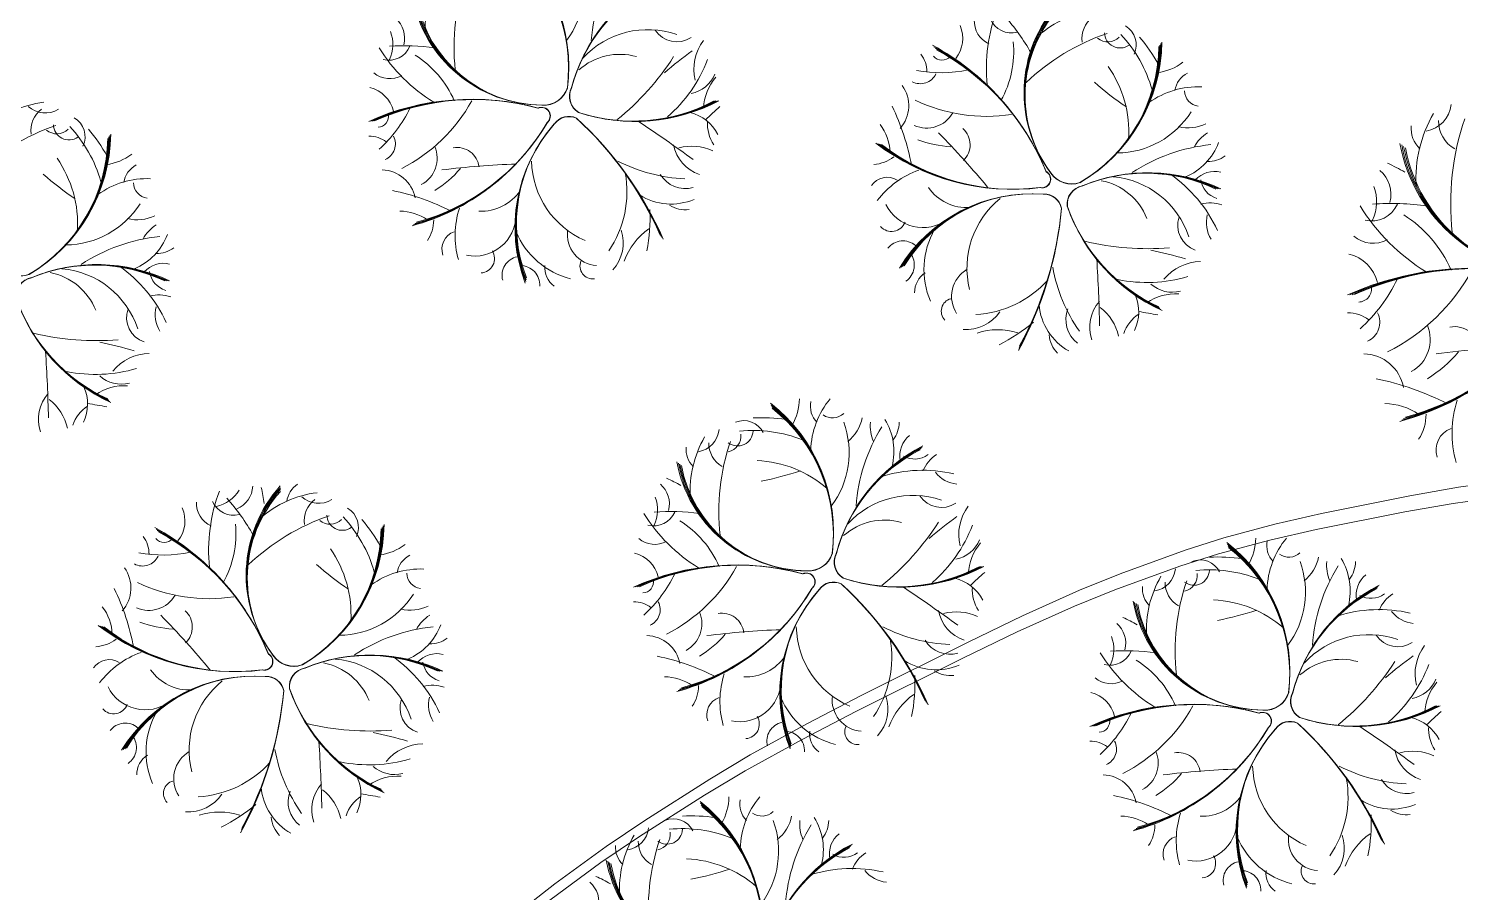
# Model space of a CAD drawing. Header units: metres. Extents: x -1097 to 1588, y -673 to 884.
# Drawn here: x 920.77 to 962.7, y 536.85 to 562.15 of the extents above; entities that cross this region are included whole.
import ezdxf

# ---------------------------------------------------------------- set-up
doc = ezdxf.new("R2010")
doc.units = ezdxf.units.M
for name, color, linetype, lineweight, plot in [('TERRENO', 188, 'Continuous', 0, False), ('VEGETACION', 85, 'Continuous', 0, False), ('VISTA LEJOS', 7, 'Continuous', 0, False)]:
    doc.layers.add(name, color=color, linetype=linetype, lineweight=lineweight, plot=plot)

msp = doc.modelspace()

# ---------------------------------------------------------------- linework, layer by layer
at = {"layer": 'TERRENO'}
msp.add_lwpolyline([(936.031, 536.627), (937.528, 537.721), (938.661, 538.489), (940.562, 539.699), (941.752, 540.409), (943.423, 541.331), (945.016, 542.156), (948.127, 543.712), (949.721, 544.48), (951.391, 545.228), (952.581, 545.708), (954.482, 546.4), (955.615, 546.764), (957.113, 547.168), (958.476, 547.475), (961.068, 547.993), (962.489, 548.243), (964.159, 548.473)], dxfattribs=at)
at = {"layer": 'VEGETACION'}
for centre, radius, start, end in [((931.743, 561.013), 4.844, -7.0126, 51.7609), ((931.79, 561.002), 4.795, -7.0126, 51.7609), ((931.836, 560.99), 4.747, -7.0126, 51.7609), ((931.883, 560.978), 4.698, -7.0126, 51.7609), ((934.454, 563.36), 2.589, -37.04, 20.2784), ((942.401, 561.416), 5.171, 148.3668, 175.7309), ((935.561, 562.236), 3.177, 149.9473, -176.8254), ((939.72, 561.629), 6.494, 161.4244, -173.9045), ((941.382, 559.154), 4.88, 117.2325, 165.0827), ((941.432, 559.147), 4.93, 117.2325, 165.0827), ((941.483, 559.14), 4.98, 117.2325, 165.0827), ((935.838, 563.813), 3.908, -169.3991, -90.6111), ((941.331, 559.161), 4.83, 117.2325, 165.0827), ((935.844, 563.773), 3.869, -169.3991, -90.6111), ((935.85, 563.733), 3.83, -169.3991, -90.6111), ((935.855, 563.693), 3.791, -169.3991, -90.6111), ((953.798, 560.982), 4.982, 159.4624, -174.3459), ((953.825, 560.272), 3.908, 138.0903, -143.1217), ((953.797, 560.243), 3.869, 138.0903, -143.1217), ((953.768, 560.214), 3.83, 138.0903, -143.1217), ((953.74, 560.185), 3.791, 138.0903, -143.1217), ((952.404, 559.532), 3.177, 97.4368, 130.6641), ((931.011, 561.866), 0.769, -14.6065, 49.1598), ((947.174, 561.856), 0.949, -38.3468, 23.6656), ((949.186, 562.368), 0.727, 177.1906, -114.2964), ((949.556, 562.703), 0.683, -155.9806, -76.4016), ((944.828, 558.459), 6.075, 29.3564, 41.9022), ((952.39, 561.857), 0.776, 126.3603, -172.138), ((930.4, 561.685), 1.034, -25.4563, 21.2377), ((938.9, 559.54), 2.577, 70.8016, 137.4059), ((939.749, 562.523), 0.762, -146.5166, -56.5593), ((954.454, 555.862), 6.494, 108.9139, 133.5849), ((952.374, 562.223), 0.464, -130.3704, -44.6187), ((952.731, 562.032), 0.453, -179.3481, -54.733), ((949.889, 559.286), 3.928, 15.8118, 43.1653), ((952.564, 561.673), 0.64, -25.5215, 59.8431), ((949.143, 558.406), 5.429, 29.8289, 40.0362), ((935.258, 564.224), 4.982, -148.0271, -121.8354), ((931.312, 561.906), 0.683, -103.4701, -23.891), ((931.801, 555.572), 6.075, 81.8669, 94.4128), ((938.082, 559.585), 1.809, 74.3184, 131.5501), ((947.19, 551.858), 11.909, 125.9438, 130.9474), ((941.651, 560.962), 1.399, 143.1596, -166.5877), ((946.249, 560.887), 0.824, -0.2587, 38.0688), ((943.764, 555.195), 7.338, 22.2167, 61.7302), ((943.836, 555.217), 7.265, 22.2167, 61.7302), ((943.908, 555.239), 7.191, 22.2167, 61.7302), ((943.981, 555.261), 7.118, 22.2167, 61.7302), ((946.656, 561.482), 2.961, -29.1759, 5.4014), ((949.168, 561.684), 4.698, -59.5232, -0.7497), ((949.149, 561.729), 4.747, -59.5232, -0.7497), ((949.13, 561.773), 4.795, -59.5232, -0.7497), ((949.111, 561.817), 4.844, -59.5232, -0.7497), ((930.514, 558.861), 2.961, 23.3346, 57.9119), ((933.063, 565.561), 7.836, -50.9616, -32.7007), ((936.701, 562.754), 4.231, -49.014, -20.954), ((947.515, 561.545), 0.323, -139.9899, -40.7645), ((949.604, 559.113), 3.382, -3.3286, 34.776), ((953.634, 562.39), 1.544, -82.8214, -52.6474), ((931.351, 561.408), 0.727, -130.2988, -61.7859), ((939.998, 561.171), 0.937, -79.471, -22.6738), ((942.045, 559.738), 1.516, 139.4516, 176.9574), ((946.882, 561.037), 0.504, -118.22, -25.3705), ((947.485, 564.79), 3.935, -100.4204, -78.3241), ((958.167, 567.602), 9.361, -131.3917, -124.1338), ((955.021, 560.23), 0.693, 117.1673, 171.2007), ((930.534, 559.5), 0.949, 14.1637, 76.1762), ((935.838, 560.653), 0.75, -93.1322, -17.9739), ((935.843, 560.645), 0.742, -93.1322, -17.9739), ((935.849, 560.637), 0.735, -93.1322, -17.9739), ((935.854, 560.628), 0.727, -93.1322, -17.9739), ((937.151, 560.16), 0.546, 153.4198, -121.2712), ((937.159, 560.163), 0.551, 153.4198, -121.2712), ((937.167, 560.167), 0.557, 153.4198, -121.2712), ((937.174, 560.17), 0.563, 153.4198, -121.2712), ((945.532, 559.888), 1.01, -41.6268, 35.9787), ((955.022, 557.968), 2.478, 87.6925, 125.6842), ((955.095, 560.344), 0.479, -177.5784, -99.269), ((921.623, 556.839), 3.177, 97.4368, 130.6641), ((921.255, 560.4), 0.725, -133.0838, -57.9704), ((921.608, 559.164), 0.776, 126.3603, -172.138), ((933.743, 552.74), 7.338, 74.7272, 114.2407), ((933.77, 552.811), 7.265, 74.7272, 114.2407), ((933.796, 552.881), 7.191, 74.7272, 114.2407), ((933.823, 552.952), 7.118, 74.7272, 114.2407), ((928.394, 561.532), 3.935, -47.9098, -25.8136), ((929.499, 562.375), 4.849, -63.0744, -28.8672), ((935.781, 559.584), 0.257, -49.8029, 114.2093), ((935.788, 559.587), 0.255, -49.8029, 114.2093), ((935.794, 559.589), 0.252, -49.8029, 114.2093), ((935.8, 559.591), 0.249, -49.8029, 114.2093), ((938.462, 564.561), 5.122, -108.1317, -62.2585), ((938.483, 564.61), 5.175, -108.1317, -62.2585), ((938.504, 564.659), 5.228, -108.1317, -62.2585), ((938.526, 564.708), 5.281, -108.1317, -62.2585), ((946.831, 553.106), 8.915, 130.7293, 134.4144), ((939.802, 556.867), 6.938, 10.6049, 25.6937), ((948.826, 564.426), 4.849, -115.5849, -81.3777), ((952.623, 561.094), 2.589, -89.5505, -32.2321), ((961.548, 560.01), 0.878, -80.5732, -5.4598), ((923.673, 553.169), 6.494, 108.9139, 133.5849), ((921.95, 559.339), 0.453, -179.3481, -54.733), ((921.783, 558.98), 0.64, -25.5215, 59.8431), ((930.987, 559.581), 0.323, -87.4794, 11.746), ((930.282, 562.712), 6.568, -74.8679, -30.4024), ((930.343, 562.683), 6.503, -74.8679, -30.4024), ((930.404, 562.654), 6.437, -74.8679, -30.4024), ((930.466, 562.625), 6.371, -74.8679, -30.4024), ((939.563, 556.323), 4.552, 138.4124, -158.9788), ((939.531, 556.358), 4.506, 138.4124, -158.9788), ((939.5, 556.393), 4.461, 138.4124, -158.9788), ((939.468, 556.428), 4.415, 138.4124, -158.9788), ((936.591, 559.041), 0.529, 64.1571, 144.9717), ((936.59, 559.049), 0.523, 64.1571, 144.9717), ((936.588, 559.057), 0.518, 64.1571, 144.9717), ((936.586, 559.065), 0.513, 64.1571, 144.9717), ((929.813, 551.916), 10.337, 23.8645, 47.4059), ((929.745, 551.835), 10.444, 23.8645, 47.4059), ((929.677, 551.753), 10.55, 23.8645, 47.4059), ((929.609, 551.672), 10.657, 23.8645, 47.4059), ((910.222, 517.204), 50.894, 53.8701, 56.0677), ((939.84, 558.476), 1.25, 26.9787, 76.13), ((941.728, 559.345), 1.079, 175.4194, -146.0112), ((944.562, 558.473), 1.434, 2.5416, 37.2023), ((947.064, 560.116), 0.883, -114.0303, -29.5602), ((954.732, 560.382), 1.142, -104.7244, -63.2564), ((962.106, 559.235), 0.855, 175.5863, -134.2924), ((965.238, 557.74), 3.845, 149.9473, -176.8254), ((962.995, 559.438), 0.939, 178.8709, -119.6274), ((970.272, 557.006), 7.859, 161.4244, -173.9045), ((918.386, 558.991), 4.698, -59.5232, -0.7497), ((918.367, 559.036), 4.747, -59.5232, -0.7497), ((918.349, 559.08), 4.795, -59.5232, -0.7497), ((918.33, 559.124), 4.844, -59.5232, -0.7497), ((921.592, 559.53), 0.464, -130.3704, -44.6187), ((919.107, 556.593), 3.928, 15.8118, 43.1653), ((918.362, 555.713), 5.429, 29.8289, 40.0362), ((930.739, 558.176), 0.824, 52.2518, 90.5793), ((931.005, 558.77), 0.504, -65.7095, 27.1401), ((947.929, 561.809), 3.124, -111.047, -92.7546), ((930.62, 542.491), 23.615, 39.3853, 44.6718), ((947.694, 558.747), 0.645, -45.8749, 47.6233), ((955.882, 558.143), 1.118, 121.9589, 151.3671), ((922.852, 559.697), 1.544, -82.8214, -52.6474), ((931.847, 558.354), 0.883, -61.5198, 22.9503), ((933.317, 558.021), 0.645, 6.6356, 100.1339), ((940.772, 558.956), 1.136, -169.0993, -108.5458), ((940.185, 557.23), 1.474, 65.2459, 104.8545), ((949.57, 564.01), 6.568, -127.3784, -82.9129), ((949.584, 563.944), 6.503, -127.3784, -82.9129), ((949.598, 563.878), 6.437, -127.3784, -82.9129), ((949.613, 563.812), 6.371, -127.3784, -82.9129), ((955.917, 553.606), 5.171, 95.8563, 123.2203), ((953.937, 559.453), 1.798, -66.6312, -20.9834), ((965.574, 559.649), 4.73, -169.3991, -90.6111), ((965.581, 559.601), 4.683, -169.3991, -90.6111), ((965.588, 559.552), 4.635, -169.3991, -90.6111), ((965.595, 559.504), 4.588, -169.3991, -90.6111), ((918.823, 556.42), 3.382, -3.3286, 34.776), ((924.239, 557.537), 0.693, 117.1673, 171.2007), ((931.03, 560.07), 3.124, -58.5365, -40.244), ((935.824, 534.579), 23.615, 91.8959, 97.1824), ((938.097, 558.329), 2.603, -178.6401, -113.41), ((940.175, 562.433), 4.686, -117.2715, -92.2861), ((945.444, 559.246), 1.079, -86.1757, -52.2344), ((955.29, 559.11), 0.859, -90.3862, -53.2043), ((958.067, 552.689), 6.054, 60.2465, 65.6779), ((927.385, 564.909), 9.361, -131.3917, -124.1338), ((924.24, 555.275), 2.478, 87.6925, 125.6842), ((924.314, 557.651), 0.479, -177.5784, -99.269), ((931.096, 556.999), 1.01, 10.8837, 88.4892), ((935.214, 557.369), 3.076, -34.2307, 10.3731), ((940.004, 558.325), 0.864, -148.9222, -74.8688), ((945.903, 557.246), 0.546, 57.2661, 146.3278), ((947.732, 555.515), 2.646, 109.7813, 142.9068), ((950.435, 557.743), 0.257, -102.3134, 61.6988), ((950.441, 557.74), 0.255, -102.3134, 61.6988), ((950.446, 557.736), 0.252, -102.3134, 61.6988), ((950.452, 557.733), 0.249, -102.3134, 61.6988), ((951.317, 558.349), 0.75, -145.6427, -70.4844), ((951.314, 558.34), 0.742, -145.6427, -70.4844), ((951.311, 558.33), 0.735, -145.6427, -70.4844), ((951.308, 558.321), 0.727, -145.6427, -70.4844), ((953.476, 553.082), 4.83, 64.722, 112.5721), ((953.502, 553.038), 4.88, 64.722, 112.5721), ((953.527, 552.993), 4.93, 64.722, 112.5721), ((953.553, 552.949), 4.98, 64.722, 112.5721), ((951.836, 555.918), 1.809, 21.8079, 79.0396), ((952.298, 555.242), 2.577, 18.2911, 84.8953), ((951.831, 554.507), 4.128, 24.7515, 54.8377), ((955.502, 557.198), 0.769, 76.623, 137.6988), ((955.753, 557.817), 0.669, -171.9184, -106.2877), ((959.732, 557.292), 0.931, -14.6065, 49.1598), ((930.006, 550.614), 6.938, 63.1155, 78.2042), ((934.03, 558.164), 1.364, -93.0608, -33.7955), ((939.584, 558.738), 1.729, -122.2591, -66.9897), ((950.149, 552.758), 4.552, 85.9019, 148.5107), ((950.158, 552.804), 4.506, 85.9019, 148.5107), ((950.166, 552.851), 4.461, 85.9019, 148.5107), ((950.175, 552.897), 4.415, 85.9019, 148.5107), ((948.242, 558.269), 1.364, -145.5713, -86.306), ((950.497, 556.77), 0.529, 11.6466, 92.4612), ((950.502, 556.776), 0.523, 11.6466, 92.4612), ((950.507, 556.782), 0.518, 11.6466, 92.4612), ((950.512, 556.789), 0.513, 11.6466, 92.4612), ((951.725, 557.007), 0.546, 100.9093, -173.7818), ((951.733, 557.003), 0.551, 100.9093, -173.7818), ((951.74, 556.999), 0.557, 100.9093, -173.7818), ((951.748, 556.995), 0.563, 100.9093, -173.7818), ((958.992, 557.074), 1.251, -25.4563, 21.2377), ((921.842, 558.401), 2.589, -89.5505, -32.2321), ((931.628, 555.368), 1.434, 55.0521, 89.7129), ((935.905, 556.084), 2.646, 162.2918, -164.5827), ((934.032, 556.608), 4.936, -11.3278, 2.7521), ((940.008, 557.733), 0.893, -121.9118, -83.5178), ((946.958, 557.533), 1.211, -153.7749, -53.6608), ((950.849, 555.142), 2.603, 128.8494, -165.9205), ((940.4, 557.825), 10.657, -28.646, -5.1047), ((940.506, 557.821), 10.55, -28.646, -5.1047), ((940.612, 557.816), 10.444, -28.646, -5.1047), ((940.718, 557.812), 10.337, -28.646, -5.1047), ((956.015, 558.645), 5.122, -160.6422, -114.769), ((956.067, 558.658), 5.175, -160.6422, -114.769), ((956.119, 558.671), 5.228, -160.6422, -114.769), ((956.171, 558.684), 5.281, -160.6422, -114.769), ((955.371, 556.048), 0.996, 69.9156, 105.88), ((964.872, 560.146), 6.03, -148.0271, -121.8354), ((960.096, 557.341), 0.827, -103.4701, -23.891), ((960.688, 549.675), 7.353, 81.8669, 94.4128), ((923.951, 557.688), 1.142, -104.7244, -63.2564), ((925.1, 555.45), 1.118, 121.9589, 151.3671), ((931.551, 556.538), 1.079, -33.6652, 0.2761), ((933.832, 556.697), 1.211, -101.2643, -1.1503), ((946.036, 556.629), 0.424, -138.5768, -20.7762), ((955.182, 556.383), 0.762, 160.9729, -109.0699), ((956.189, 556.47), 0.932, 166.1753, -148.3223), ((959.131, 553.656), 3.584, 23.3346, 57.9119), ((925.136, 550.913), 5.171, 95.8563, 123.2203), ((923.155, 556.76), 1.798, -66.6312, -20.9834), ((933.418, 555.686), 0.546, 109.7766, -161.1616), ((937.222, 557.109), 2.362, -157.3326, -104.242), ((937.465, 556.127), 0.921, 172.8016, -94.3436), ((937.004, 555.866), 1.176, -42.0554, 18.6273), ((940.038, 554.691), 1.939, 124.7312, 160.552), ((949.348, 555.094), 2.362, 150.1568, -156.7526), ((960.144, 556.738), 0.88, -130.2988, -61.7859), ((924.508, 556.417), 0.859, -90.3862, -53.2043), ((933.988, 555.415), 0.424, -86.0663, 31.7343), ((946.374, 555.375), 0.557, 49.5226, 142.4966), ((946.129, 555.221), 0.575, -55.3242, 37.3484), ((953.522, 563.538), 7.836, -103.4722, -85.2112), ((951.248, 543.989), 11.909, 73.4333, 78.4369), ((959.154, 554.43), 1.149, 14.1637, 76.1762), ((920.536, 555.656), 0.75, -145.6427, -70.4844), ((920.533, 555.647), 0.742, -145.6427, -70.4844), ((920.53, 555.637), 0.735, -145.6427, -70.4844), ((922.695, 550.389), 4.83, 64.722, 112.5721), ((922.72, 550.345), 4.88, 64.722, 112.5721), ((922.746, 550.3), 4.93, 64.722, 112.5721), ((922.771, 550.256), 4.98, 64.722, 112.5721), ((921.516, 552.549), 2.577, 18.2911, 84.8953), ((921.05, 551.814), 4.128, 24.7515, 54.8377), ((924.721, 554.505), 0.769, 76.623, 137.6988), ((935.189, 554.921), 0.557, 102.0332, -164.9929), ((935.162, 554.633), 0.575, -2.8136, 89.859), ((936.56, 555.148), 0.676, 174.9157, -126.473), ((937.291, 555.194), 0.376, 157.6352, -83.3031), ((955.369, 555.99), 4.686, -169.782, -144.7966), ((901.252, 552.231), 50.894, 1.3595, 3.5571), ((955.101, 553.924), 1.399, 90.6491, 140.9017), ((963.038, 546.248), 8.881, 74.7272, 114.2407), ((963.071, 546.333), 8.792, 74.7272, 114.2407), ((963.103, 546.419), 8.703, 74.7272, 114.2407), ((963.135, 546.505), 8.615, 74.7272, 114.2407), ((920.944, 554.314), 0.546, 100.9093, -173.7818), ((920.951, 554.31), 0.551, 100.9093, -173.7818), ((920.959, 554.306), 0.557, 100.9093, -173.7818), ((920.966, 554.302), 0.563, 100.9093, -173.7818), ((921.055, 553.225), 1.809, 21.8079, 79.0396), ((924.972, 555.124), 0.669, -171.9184, -106.2877), ((947.389, 554.425), 0.676, 122.4052, -178.9835), ((948.716, 554.303), 0.921, 120.291, -146.8541), ((948.332, 556.845), 3.076, -86.7412, -42.1374), ((953.51, 558.943), 4.231, -101.5246, -73.4645), ((956.565, 556.889), 4.762, -47.9098, -25.8136), ((957.903, 557.909), 5.869, -63.0744, -28.8672), ((924.589, 553.354), 0.996, 69.9156, 105.88), ((952.026, 553.849), 1.25, -25.5318, 23.6195), ((954.369, 552.867), 1.516, 86.9411, 124.4468), ((954.261, 555.363), 0.937, -131.9815, -75.1843), ((959.703, 554.527), 0.39, -87.4794, 11.746), ((958.85, 558.317), 7.95, -74.8679, -30.4024), ((958.924, 558.281), 7.87, -74.8679, -30.4024), ((958.998, 558.246), 7.791, -74.8679, -30.4024), ((959.072, 558.211), 7.711, -74.8679, -30.4024), ((925.234, 555.952), 5.122, -160.6422, -114.769), ((925.286, 555.965), 5.175, -160.6422, -114.769), ((925.337, 555.978), 5.228, -160.6422, -114.769), ((925.389, 555.991), 5.281, -160.6422, -114.769), ((924.4, 553.69), 0.762, 160.9729, -109.0699), ((925.408, 553.777), 0.932, 166.1753, -148.3223), ((947.87, 553.873), 0.376, 105.1246, -135.8136), ((948.229, 554.51), 1.176, -94.566, -33.8832), ((952.078, 554.211), 1.729, -174.7696, -119.5003), ((952.006, 553.626), 0.864, 158.5673, -127.3793), ((952.974, 553.401), 1.136, 138.3902, -161.0564), ((951.248, 552.816), 1.474, 12.7354, 52.3439), ((952.02, 545.033), 8.915, 78.2188, 81.9039), ((947.009, 557.32), 4.936, -63.8384, -49.7585), ((953.864, 552.879), 1.079, 122.9089, 161.4783), ((959.402, 552.827), 0.997, 52.2518, 90.5793), ((959.725, 553.546), 0.61, -65.7095, 27.1401), ((960.744, 553.042), 1.069, -61.5198, 22.9503), ((922.741, 560.845), 7.836, -103.4722, -85.2112), ((949.143, 551.388), 1.939, 72.2206, 108.0414), ((951.538, 553.262), 0.893, -174.4224, -136.0283), ((962.522, 552.639), 0.78, 6.6356, 100.1339), ((870.47, 549.538), 50.894, 1.3595, 3.5571), ((920.466, 541.296), 11.909, 73.4333, 78.4369), ((924.319, 551.231), 1.399, 90.6491, 140.9017), ((959.834, 551.403), 1.222, 10.8837, 88.4892), ((959.755, 555.119), 3.781, -58.5365, -40.244), ((965.557, 524.268), 28.581, 91.8959, 97.1824), ((922.728, 556.25), 4.231, -101.5246, -73.4645), ((923.479, 552.67), 0.937, -131.9815, -75.1843), ((958.515, 543.675), 8.396, 63.1155, 78.2042), ((922.192, 550.708), 1.136, 138.3902, -161.0564), ((921.244, 551.156), 1.25, -25.5318, 23.6195), ((923.588, 550.174), 1.516, 86.9411, 124.4468), ((920.466, 550.123), 1.474, 12.7354, 52.3439), ((923.082, 550.186), 1.079, 122.9089, 161.4783), ((921.238, 542.34), 8.915, 78.2188, 81.9039), ((939.497, 547.374), 4.844, -7.0126, 51.7609), ((939.544, 547.362), 4.795, -7.0126, 51.7609), ((939.59, 547.35), 4.747, -7.0126, 51.7609), ((939.637, 547.338), 4.698, -7.0126, 51.7609), ((941.795, 551.312), 1.544, -30.3109, -0.1369), ((944.353, 551.098), 0.693, 169.6778, -136.2887), ((946.148, 549.722), 2.478, 140.203, 178.1947), ((960.478, 549.429), 1.735, 55.0521, 89.7129), ((965.655, 550.294), 3.202, 162.2918, -164.5827), ((941.713, 550.026), 0.64, 26.989, 112.3536), ((942.224, 545.324), 5.429, 82.3394, 92.5468), ((944.308, 551.226), 0.479, -125.0679, -46.7585), ((942.208, 549.721), 2.589, -37.04, 20.2784), ((944.057, 550.961), 1.142, -52.2138, -10.7459), ((950.155, 547.777), 5.171, 148.3668, 175.7309), ((946.533, 550.511), 1.118, 174.4694, -156.1224), ((944.31, 549.764), 1.798, -14.1206, 31.5271), ((945.405, 550.629), 0.859, -37.8757, -0.6938), ((960.386, 550.845), 1.306, -33.6652, 0.2761), ((943.315, 548.597), 3.177, 149.9473, -176.8254), ((940.265, 550.472), 0.725, -80.5732, -5.4598), ((941.53, 550.377), 0.453, -126.8376, -2.2225), ((941.161, 550.21), 0.464, -77.8599, 7.8919), ((941.979, 546.451), 3.928, 68.3223, 95.6759), ((947.051, 549.634), 0.769, 129.1335, -169.7906), ((962.645, 549.813), 0.66, 109.7766, -161.1616), ((940.727, 549.831), 0.707, 175.5863, -134.2924), ((941.461, 550), 0.776, 178.8709, -119.6274), ((947.474, 547.99), 6.494, 161.4244, -173.9045), ((949.085, 545.521), 4.83, 117.2325, 165.0827), ((949.135, 545.515), 4.88, 117.2325, 165.0827), ((949.186, 545.508), 4.93, 117.2325, 165.0827), ((949.237, 545.501), 4.98, 117.2325, 165.0827), ((946.714, 550.21), 0.669, -119.4079, -53.7772), ((947.885, 548.829), 0.996, 122.4262, 158.3906), ((943.592, 550.174), 3.908, -169.3991, -90.6111), ((943.598, 550.134), 3.869, -169.3991, -90.6111), ((943.603, 550.094), 3.83, -169.3991, -90.6111), ((943.609, 550.054), 3.791, -169.3991, -90.6111), ((941.943, 546.12), 3.382, 49.1819, 87.2866), ((937.389, 544.423), 5.002, 60.2465, 65.6779), ((940.418, 558.08), 9.361, -78.8812, -71.6233), ((946.953, 545.084), 4.128, 77.262, 107.3482), ((948.048, 549.736), 0.932, -141.3142, -95.8118), ((931.021, 546.857), 4.982, 159.4624, -174.3459), ((926.05, 549.166), 1.034, -77.9669, -31.2728), ((926.566, 548.791), 0.769, -67.117, -3.3508), ((931.048, 546.146), 3.908, 138.0903, -143.1217), ((931.02, 546.118), 3.869, 138.0903, -143.1217), ((930.992, 546.089), 3.83, 138.0903, -143.1217), ((930.963, 546.06), 3.791, 138.0903, -143.1217), ((929.628, 545.406), 3.177, 97.4368, 130.6641), ((922.71, 547.568), 5.002, 7.736, 13.1674), ((929.033, 548.212), 0.707, 123.0758, 173.1971), ((929.26, 548.968), 0.725, -133.0838, -57.9704), ((938.154, 548.046), 1.034, -25.4563, 21.2377), ((938.765, 548.227), 0.769, -14.6065, 49.1598), ((946.654, 545.901), 2.577, 70.8016, 137.4059), ((947.503, 548.884), 0.762, -146.5166, -56.5593), ((924.398, 547.731), 0.949, -38.3468, 23.6656), ((926.409, 548.243), 0.727, 177.1906, -114.2964), ((926.78, 548.577), 0.683, -155.9806, -76.4016), ((922.052, 544.334), 6.075, 29.3564, 41.9022), ((929.613, 547.731), 0.776, 126.3603, -172.138), ((929.788, 547.547), 0.64, -25.5215, 59.8431), ((939.065, 548.266), 0.683, -103.4701, -23.891), ((939.555, 541.932), 6.075, 81.8669, 94.4128), ((949.405, 547.323), 1.399, 143.1596, -166.5877), ((923.879, 547.357), 2.961, -29.1759, 5.4014), ((931.678, 541.737), 6.494, 108.9139, 133.5849), ((926.354, 547.648), 4.795, -59.5232, -0.7497), ((926.335, 547.692), 4.844, -59.5232, -0.7497), ((929.597, 548.097), 0.464, -130.3704, -44.6187), ((929.955, 547.906), 0.453, -179.3481, -54.733), ((927.112, 545.161), 3.928, 15.8118, 43.1653), ((926.367, 544.28), 5.429, 29.8289, 40.0362), ((943.012, 550.585), 4.982, -148.0271, -121.8354), ((938.268, 545.222), 2.961, 23.3346, 57.9119), ((945.836, 545.946), 1.809, 74.3184, 131.5501), ((940.816, 551.922), 7.836, -50.9616, -32.7007), ((954.944, 538.219), 11.909, 125.9438, 130.9474), ((944.455, 549.115), 4.231, -49.014, -20.954), ((923.472, 546.762), 0.824, -0.2587, 38.0688), ((920.987, 541.07), 7.338, 22.2167, 61.7302), ((924.738, 547.42), 0.323, -139.9899, -40.7645), ((921.059, 541.092), 7.265, 22.2167, 61.7302), ((921.132, 541.114), 7.191, 22.2167, 61.7302), ((921.204, 541.136), 7.118, 22.2167, 61.7302), ((926.391, 547.559), 4.698, -59.5232, -0.7497), ((926.372, 547.603), 4.747, -59.5232, -0.7497), ((939.105, 547.769), 0.727, -130.2988, -61.7859), ((947.752, 547.532), 0.937, -79.471, -22.6738), ((955.158, 547.232), 1.544, -30.3109, -0.1369), ((957.716, 547.018), 0.693, 169.6778, -136.2887), ((959.511, 545.642), 2.478, 140.203, 178.1947), ((924.708, 550.665), 3.935, -100.4204, -78.3241), ((926.828, 544.987), 3.382, -3.3286, 34.776), ((930.857, 548.265), 1.544, -82.8214, -52.6474), ((932.244, 546.105), 0.693, 117.1673, 171.2007), ((938.287, 545.861), 0.949, 14.1637, 76.1762), ((943.591, 547.014), 0.75, -93.1322, -17.9739), ((943.597, 547.006), 0.742, -93.1322, -17.9739), ((943.603, 546.998), 0.735, -93.1322, -17.9739), ((943.608, 546.989), 0.727, -93.1322, -17.9739), ((944.905, 546.521), 0.546, 153.4198, -121.2712), ((944.913, 546.524), 0.551, 153.4198, -121.2712), ((944.92, 546.528), 0.557, 153.4198, -121.2712), ((944.928, 546.531), 0.563, 153.4198, -121.2712), ((949.799, 546.099), 1.516, 139.4516, 176.9574), ((952.86, 543.295), 4.844, -7.0126, 51.7609), ((952.906, 543.283), 4.795, -7.0126, 51.7609), ((952.953, 543.271), 4.747, -7.0126, 51.7609), ((952.999, 543.259), 4.698, -7.0126, 51.7609), ((957.671, 547.146), 0.479, -125.0679, -46.7585), ((922.755, 545.763), 1.01, -41.6268, 35.9787), ((924.105, 546.912), 0.504, -118.22, -25.3705), ((935.39, 553.476), 9.361, -131.3917, -124.1338), ((932.245, 543.843), 2.478, 87.6925, 125.6842), ((941.497, 539.101), 7.338, 74.7272, 114.2407), ((941.523, 539.172), 7.265, 74.7272, 114.2407), ((941.55, 539.242), 7.191, 74.7272, 114.2407), ((941.577, 539.313), 7.118, 74.7272, 114.2407), ((937.253, 548.736), 4.849, -63.0744, -28.8672), ((946.216, 550.922), 5.122, -108.1317, -62.2585), ((946.237, 550.971), 5.175, -108.1317, -62.2585), ((946.258, 551.02), 5.228, -108.1317, -62.2585), ((946.279, 551.069), 5.281, -108.1317, -62.2585), ((953.628, 546.392), 0.725, -80.5732, -5.4598), ((955.076, 545.946), 0.64, 26.989, 112.3536), ((955.341, 542.371), 3.928, 68.3223, 95.6759), ((955.586, 541.244), 5.429, 82.3394, 92.5468), ((955.571, 545.642), 2.589, -37.04, 20.2784), ((957.42, 546.881), 1.142, -52.2138, -10.7459), ((963.517, 543.697), 5.171, 148.3668, 175.7309), ((959.896, 546.431), 1.118, 174.4694, -156.1224), ((957.672, 545.685), 1.798, -14.1206, 31.5271), ((958.768, 546.549), 0.859, -37.8757, -0.6938), ((926.05, 550.301), 4.849, -115.5849, -81.3777), ((932.319, 546.218), 0.479, -177.5784, -99.269), ((938.741, 545.942), 0.323, -87.4794, 11.746), ((936.148, 547.893), 3.935, -47.9098, -25.8136), ((943.535, 545.945), 0.257, -49.8029, 114.2093), ((943.541, 545.947), 0.255, -49.8029, 114.2093), ((943.548, 545.95), 0.252, -49.8029, 114.2093), ((943.554, 545.952), 0.249, -49.8029, 114.2093), ((944.345, 545.402), 0.529, 64.1571, 144.9717), ((944.343, 545.41), 0.523, 64.1571, 144.9717), ((944.342, 545.418), 0.518, 64.1571, 144.9717), ((944.34, 545.425), 0.513, 64.1571, 144.9717), ((937.567, 538.277), 10.337, 23.8645, 47.4059), ((937.499, 538.196), 10.444, 23.8645, 47.4059), ((937.431, 538.114), 10.55, 23.8645, 47.4059), ((937.363, 538.033), 10.657, 23.8645, 47.4059), ((947.594, 544.837), 1.25, 26.9787, 76.13), ((954.585, 539.467), 8.915, 130.7293, 134.4144), ((956.677, 544.517), 3.177, 149.9473, -176.8254), ((954.824, 545.92), 0.776, 178.8709, -119.6274), ((960.837, 543.91), 6.494, 161.4244, -173.9045), ((954.893, 546.298), 0.453, -126.8376, -2.2225), ((954.524, 546.13), 0.464, -77.8599, 7.8919), ((960.414, 545.555), 0.769, 129.1335, -169.7906), ((917.026, 542.741), 6.938, 10.6049, 25.6937), ((924.288, 545.991), 0.883, -114.0303, -29.5602), ((929.847, 546.969), 2.589, -89.5505, -32.2321), ((938.036, 549.073), 6.568, -74.8679, -30.4024), ((938.097, 549.044), 6.503, -74.8679, -30.4024), ((938.158, 549.015), 6.437, -74.8679, -30.4024), ((938.22, 548.986), 6.371, -74.8679, -30.4024), ((947.317, 542.684), 4.552, 138.4124, -158.9788), ((947.285, 542.719), 4.506, 138.4124, -158.9788), ((947.254, 542.754), 4.461, 138.4124, -158.9788), ((947.222, 542.789), 4.415, 138.4124, -158.9788), ((917.975, 503.565), 50.894, 53.8701, 56.0677), ((949.482, 545.706), 1.079, 175.4194, -146.0112), ((954.089, 545.752), 0.707, 175.5863, -134.2924), ((962.447, 541.442), 4.83, 117.2325, 165.0827), ((962.498, 541.435), 4.88, 117.2325, 165.0827), ((962.549, 541.428), 4.93, 117.2325, 165.0827), ((962.6, 541.421), 4.98, 117.2325, 165.0827), ((960.076, 546.13), 0.669, -119.4079, -53.7772), ((961.247, 544.75), 0.996, 122.4262, 158.3906), ((921.785, 544.348), 1.434, 2.5416, 37.2023), ((924.917, 544.622), 0.645, -45.8749, 47.6233), ((931.956, 546.256), 1.142, -104.7244, -63.2564), ((938.492, 544.537), 0.824, 52.2518, 90.5793), ((938.759, 545.131), 0.504, -65.7095, 27.1401), ((939.601, 544.715), 0.883, -61.5198, 22.9503), ((948.526, 545.317), 1.136, -169.0993, -108.5458), ((947.939, 543.591), 1.474, 65.2459, 104.8545), ((956.955, 546.094), 3.908, -169.3991, -90.6111), ((956.96, 546.054), 3.869, -169.3991, -90.6111), ((956.966, 546.014), 3.83, -169.3991, -90.6111), ((956.972, 545.974), 3.791, -169.3991, -90.6111), ((955.305, 542.04), 3.382, 49.1819, 87.2866), ((953.781, 554), 9.361, -78.8812, -71.6233), ((960.315, 541.004), 4.128, 77.262, 107.3482), ((961.41, 545.656), 0.932, -141.3142, -95.8118), ((926.793, 549.885), 6.568, -127.3784, -82.9129), ((926.807, 549.819), 6.503, -127.3784, -82.9129), ((926.822, 549.753), 6.437, -127.3784, -82.9129), ((926.836, 549.686), 6.371, -127.3784, -82.9129), ((925.152, 547.684), 3.124, -111.047, -92.7546), ((907.843, 528.365), 23.615, 39.3853, 44.6718), ((933.141, 539.481), 5.171, 95.8563, 123.2203), ((931.16, 545.328), 1.798, -66.6312, -20.9834), ((933.105, 544.018), 1.118, 121.9589, 151.3671), ((941.07, 544.381), 0.645, 6.6356, 100.1339), ((945.851, 544.69), 2.603, -178.6401, -113.41), ((947.929, 548.793), 4.686, -117.2715, -92.2861), ((952.128, 544.147), 0.769, -14.6065, 49.1598), ((950.752, 540.343), 5.002, 60.2465, 65.6779), ((922.667, 545.121), 1.079, -86.1757, -52.2344), ((932.513, 544.984), 0.859, -90.3862, -53.2043), ((938.849, 543.36), 1.01, 10.8837, 88.4892), ((938.784, 546.431), 3.124, -58.5365, -40.244), ((943.578, 520.94), 23.615, 91.8959, 97.1824), ((942.968, 543.73), 3.076, -34.2307, 10.3731), ((947.758, 544.686), 0.864, -148.9222, -74.8688), ((951.516, 543.966), 1.034, -25.4563, 21.2377), ((960.016, 541.821), 2.577, 70.8016, 137.4059), ((960.866, 544.804), 0.762, -146.5166, -56.5593), ((924.956, 541.389), 2.646, 109.7813, 142.9068), ((927.658, 543.618), 0.257, -102.3134, 61.6988), ((927.664, 543.614), 0.255, -102.3134, 61.6988), ((927.67, 543.611), 0.252, -102.3134, 61.6988), ((927.675, 543.607), 0.249, -102.3134, 61.6988), ((928.541, 544.224), 0.75, -145.6427, -70.4844), ((928.538, 544.214), 0.742, -145.6427, -70.4844), ((928.534, 544.205), 0.735, -145.6427, -70.4844), ((928.531, 544.195), 0.727, -145.6427, -70.4844), ((930.7, 538.957), 4.83, 64.722, 112.5721), ((930.725, 538.912), 4.88, 64.722, 112.5721), ((930.751, 538.868), 4.93, 64.722, 112.5721), ((930.776, 538.823), 4.98, 64.722, 112.5721), ((932.726, 543.073), 0.769, 76.623, 137.6988), ((956.375, 546.505), 4.982, -148.0271, -121.8354), ((952.428, 544.187), 0.683, -103.4701, -23.891), ((952.917, 537.853), 6.075, 81.8669, 94.4128), ((968.306, 534.139), 11.909, 125.9438, 130.9474), ((962.768, 543.243), 1.399, 143.1596, -166.5877), ((923.126, 543.12), 0.546, 57.2661, 146.3278), ((925.466, 544.143), 1.364, -145.5713, -86.306), ((928.949, 542.881), 0.546, 100.9093, -173.7818), ((928.956, 542.877), 0.551, 100.9093, -173.7818), ((928.964, 542.873), 0.557, 100.9093, -173.7818), ((928.971, 542.869), 0.563, 100.9093, -173.7818), ((929.06, 541.793), 1.809, 21.8079, 79.0396), ((929.521, 541.116), 2.577, 18.2911, 84.8953), ((929.055, 540.382), 4.128, 24.7515, 54.8377), ((932.977, 543.691), 0.669, -171.9184, -106.2877), ((937.759, 536.975), 6.938, 63.1155, 78.2042), ((941.784, 544.525), 1.364, -93.0608, -33.7955), ((947.338, 545.099), 1.729, -122.2591, -66.9897), ((951.631, 541.142), 2.961, 23.3346, 57.9119), ((959.199, 541.867), 1.809, 74.3184, 131.5501), ((954.179, 547.842), 7.836, -50.9616, -32.7007), ((957.817, 545.035), 4.231, -49.014, -20.954), ((927.373, 538.633), 4.552, 85.9019, 148.5107), ((927.381, 538.679), 4.506, 85.9019, 148.5107), ((927.39, 538.725), 4.461, 85.9019, 148.5107), ((927.398, 538.772), 4.415, 85.9019, 148.5107), ((928.072, 541.016), 2.603, 128.8494, -165.9205), ((927.721, 542.645), 0.529, 11.6466, 92.4612), ((927.726, 542.651), 0.523, 11.6466, 92.4612), ((927.731, 542.657), 0.518, 11.6466, 92.4612), ((927.736, 542.663), 0.513, 11.6466, 92.4612), ((939.382, 541.729), 1.434, 55.0521, 89.7129), ((943.659, 542.444), 2.646, 162.2918, -164.5827), ((941.586, 543.058), 1.211, -101.2643, -1.1503), ((941.786, 542.969), 4.936, -11.3278, 2.7521), ((947.762, 544.094), 0.893, -121.9118, -83.5178), ((952.468, 543.689), 0.727, -130.2988, -61.7859), ((961.115, 543.452), 0.937, -79.471, -22.6738), ((963.162, 542.019), 1.516, 139.4516, 176.9574), ((924.181, 543.408), 1.211, -153.7749, -53.6608), ((917.624, 543.699), 10.657, -28.646, -5.1047), ((917.73, 543.695), 10.55, -28.646, -5.1047), ((917.836, 543.691), 10.444, -28.646, -5.1047), ((917.942, 543.687), 10.337, -28.646, -5.1047), ((933.239, 544.52), 5.122, -160.6422, -114.769), ((933.291, 544.533), 5.175, -160.6422, -114.769), ((933.342, 544.546), 5.228, -160.6422, -114.769), ((933.394, 544.559), 5.281, -160.6422, -114.769), ((932.594, 541.922), 0.996, 69.9156, 105.88), ((933.413, 542.344), 0.932, 166.1753, -148.3223), ((939.305, 542.899), 1.079, -33.6652, 0.2761), ((941.172, 542.046), 0.546, 109.7766, -161.1616), ((944.976, 543.47), 2.362, -157.3326, -104.242), ((945.219, 542.487), 0.921, 172.8016, -94.3436), ((944.758, 542.227), 1.176, -42.0554, 18.6273), ((947.792, 541.052), 1.939, 124.7312, 160.552), ((951.65, 541.781), 0.949, 14.1637, 76.1762), ((956.954, 542.935), 0.75, -93.1322, -17.9739), ((956.96, 542.926), 0.742, -93.1322, -17.9739), ((956.965, 542.918), 0.735, -93.1322, -17.9739), ((956.971, 542.91), 0.727, -93.1322, -17.9739), ((958.268, 542.441), 0.546, 153.4198, -121.2712), ((958.275, 542.445), 0.551, 153.4198, -121.2712), ((958.283, 542.448), 0.557, 153.4198, -121.2712), ((958.291, 542.452), 0.563, 153.4198, -121.2712), ((923.259, 542.503), 0.424, -138.5768, -20.7762), ((926.571, 540.968), 2.362, 150.1568, -156.7526), ((932.405, 542.258), 0.762, 160.9729, -109.0699), ((954.86, 535.021), 7.338, 74.7272, 114.2407), ((954.886, 535.092), 7.265, 74.7272, 114.2407), ((954.913, 535.163), 7.191, 74.7272, 114.2407), ((954.939, 535.233), 7.118, 74.7272, 114.2407), ((950.616, 544.656), 4.849, -63.0744, -28.8672), ((956.898, 541.865), 0.257, -49.8029, 114.2093), ((956.904, 541.868), 0.255, -49.8029, 114.2093), ((956.91, 541.87), 0.252, -49.8029, 114.2093), ((956.917, 541.872), 0.249, -49.8029, 114.2093), ((959.578, 546.842), 5.122, -108.1317, -62.2585), ((959.6, 546.891), 5.175, -108.1317, -62.2585), ((959.621, 546.94), 5.228, -108.1317, -62.2585), ((959.642, 546.989), 5.281, -108.1317, -62.2585), ((967.947, 535.387), 8.915, 130.7293, 134.4144), ((923.598, 541.25), 0.557, 49.5226, 142.4966), ((930.746, 549.412), 7.836, -103.4722, -85.2112), ((941.742, 541.776), 0.424, -86.0663, 31.7343), ((942.943, 541.282), 0.557, 102.0332, -164.9929), ((945.045, 541.555), 0.376, 157.6352, -83.3031), ((952.104, 541.862), 0.323, -87.4794, 11.746), ((949.511, 543.813), 3.935, -47.9098, -25.8136), ((957.708, 541.322), 0.529, 64.1571, 144.9717), ((957.706, 541.33), 0.523, 64.1571, 144.9717), ((957.704, 541.338), 0.518, 64.1571, 144.9717), ((957.702, 541.346), 0.513, 64.1571, 144.9717), ((950.93, 534.197), 10.337, 23.8645, 47.4059), ((950.862, 534.116), 10.444, 23.8645, 47.4059), ((950.794, 534.034), 10.55, 23.8645, 47.4059), ((950.726, 533.953), 10.657, 23.8645, 47.4059), ((931.338, 499.485), 50.894, 53.8701, 56.0677), ((960.956, 540.757), 1.25, 26.9787, 76.13), ((962.844, 541.626), 1.079, 175.4194, -146.0112), ((923.352, 541.096), 0.575, -55.3242, 37.3484), ((928.471, 529.863), 11.909, 73.4333, 78.4369), ((942.916, 540.993), 0.575, -2.8136, 89.859), ((944.314, 541.509), 0.676, 174.9157, -126.473), ((951.855, 540.457), 0.824, 52.2518, 90.5793), ((952.122, 541.051), 0.504, -65.7095, 27.1401), ((951.399, 544.993), 6.568, -74.8679, -30.4024), ((951.46, 544.964), 6.503, -74.8679, -30.4024), ((951.521, 544.935), 6.437, -74.8679, -30.4024), ((951.582, 544.906), 6.371, -74.8679, -30.4024), ((960.68, 538.605), 4.552, 138.4124, -158.9788), ((960.648, 538.639), 4.506, 138.4124, -158.9788), ((960.616, 538.674), 4.461, 138.4124, -158.9788), ((960.585, 538.709), 4.415, 138.4124, -158.9788), ((924.612, 540.3), 0.676, 122.4052, -178.9835), ((925.939, 540.178), 0.921, 120.291, -146.8541), ((932.593, 541.865), 4.686, -169.782, -144.7966), ((878.475, 538.105), 50.894, 1.3595, 3.5571), ((932.324, 539.799), 1.399, 90.6491, 140.9017), ((952.964, 540.635), 0.883, -61.5198, 22.9503), ((954.433, 540.302), 0.645, 6.6356, 100.1339), ((961.888, 541.237), 1.136, -169.0993, -108.5458), ((961.302, 539.512), 1.474, 65.2459, 104.8545), ((925.555, 542.72), 3.076, -86.7412, -42.1374), ((930.733, 544.817), 4.231, -101.5246, -73.4645), ((931.484, 541.238), 0.937, -131.9815, -75.1843), ((956.94, 516.86), 23.615, 91.8959, 97.1824), ((959.214, 540.61), 2.603, -178.6401, -113.41), ((961.292, 544.714), 4.686, -117.2715, -92.2861), ((925.093, 539.748), 0.376, 105.1246, -135.8136), ((930.197, 539.276), 1.136, 138.3902, -161.0564), ((929.249, 539.723), 1.25, -25.5318, 23.6195), ((931.593, 538.742), 1.516, 86.9411, 124.4468), ((952.212, 539.281), 1.01, 10.8837, 88.4892), ((952.146, 542.351), 3.124, -58.5365, -40.244), ((956.33, 539.65), 3.076, -34.2307, 10.3731), ((961.121, 540.606), 0.864, -148.9222, -74.8688), ((925.452, 540.385), 1.176, -94.566, -33.8832), ((929.301, 540.085), 1.729, -174.7696, -119.5003), ((929.23, 539.501), 0.864, 158.5673, -127.3793), ((928.471, 538.691), 1.474, 12.7354, 52.3439), ((931.087, 538.754), 1.079, 122.9089, 161.4783), ((929.243, 530.908), 8.915, 78.2188, 81.9039), ((939.729, 539.649), 1.544, -30.3109, -0.1369), ((944.082, 538.059), 2.478, 140.203, 178.1947), ((951.122, 532.895), 6.938, 63.1155, 78.2042), ((955.146, 540.445), 1.364, -93.0608, -33.7955), ((926.366, 537.263), 1.939, 72.2206, 108.0414), ((924.233, 543.194), 4.936, -63.8384, -49.7585), ((937.431, 535.712), 4.844, -7.0126, 51.7609), ((937.478, 535.7), 4.795, -7.0126, 51.7609), ((937.524, 535.688), 4.747, -7.0126, 51.7609), ((937.571, 535.676), 4.698, -7.0126, 51.7609), ((942.287, 539.435), 0.693, 169.6778, -136.2887), ((942.242, 539.564), 0.479, -125.0679, -46.7585), ((957.021, 538.365), 2.646, 162.2918, -164.5827), ((960.701, 541.019), 1.729, -122.2591, -66.9897), ((961.125, 540.014), 0.893, -121.9118, -83.5178), ((928.762, 539.137), 0.893, -174.4224, -136.0283), ((939.647, 538.364), 0.64, 26.989, 112.3536), ((940.158, 533.661), 5.429, 82.3394, 92.5468), ((940.142, 538.059), 2.589, -37.04, 20.2784), ((941.991, 539.298), 1.142, -52.2138, -10.7459), ((948.089, 536.115), 5.171, 148.3668, 175.7309), ((944.467, 538.849), 1.118, 174.4694, -156.1224), ((942.244, 538.102), 1.798, -14.1206, 31.5271), ((943.34, 538.967), 0.859, -37.8757, -0.6938), ((952.744, 537.649), 1.434, 55.0521, 89.7129), ((952.668, 538.82), 1.079, -33.6652, 0.2761), ((954.948, 538.978), 1.211, -101.2643, -1.1503), ((955.149, 538.889), 4.936, -11.3278, 2.7521), ((941.249, 536.934), 3.177, 149.9473, -176.8254), ((938.199, 538.81), 0.725, -80.5732, -5.4598), ((939.395, 538.338), 0.776, 178.8709, -119.6274), ((945.408, 536.327), 6.494, 161.4244, -173.9045), ((939.464, 538.715), 0.453, -126.8376, -2.2225), ((939.095, 538.548), 0.464, -77.8599, 7.8919), ((939.913, 534.789), 3.928, 68.3223, 95.6759), ((944.986, 537.972), 0.769, 129.1335, -169.7906), ((954.534, 537.967), 0.546, 109.7766, -161.1616), ((958.339, 539.39), 2.362, -157.3326, -104.242), ((958.581, 538.408), 0.921, 172.8016, -94.3436), ((958.121, 538.147), 1.176, -42.0554, 18.6273), ((961.154, 536.972), 1.939, 124.7312, 160.552), ((938.661, 538.169), 0.707, 175.5863, -134.2924), ((947.019, 533.859), 4.83, 117.2325, 165.0827), ((947.07, 533.852), 4.88, 117.2325, 165.0827), ((947.12, 533.846), 4.93, 117.2325, 165.0827), ((947.171, 533.839), 4.98, 117.2325, 165.0827), ((944.648, 538.548), 0.669, -119.4079, -53.7772), ((945.819, 537.167), 0.996, 122.4262, 158.3906), ((955.105, 537.697), 0.424, -86.0663, 31.7343), ((941.526, 538.512), 3.908, -169.3991, -90.6111), ((941.532, 538.472), 3.869, -169.3991, -90.6111), ((941.538, 538.432), 3.83, -169.3991, -90.6111), ((941.543, 538.392), 3.791, -169.3991, -90.6111), ((939.877, 534.457), 3.382, 49.1819, 87.2866), ((938.352, 546.418), 9.361, -78.8812, -71.6233), ((944.887, 533.421), 4.128, 77.262, 107.3482), ((956.306, 537.202), 0.557, 102.0332, -164.9929), ((958.407, 537.475), 0.376, 157.6352, -83.3031), ((936.699, 536.565), 0.769, -14.6065, 49.1598), ((935.323, 532.761), 5.002, 60.2465, 65.6779), ((945.982, 538.074), 0.932, -141.3142, -95.8118), ((956.278, 536.914), 0.575, -2.8136, 89.859), ((957.677, 537.429), 0.676, 174.9157, -126.473)]:
    msp.add_arc(centre, radius, start, end, dxfattribs=at)
at = {"layer": 'VISTA LEJOS'}
for points in [[(934.818, 536.04), (936.181, 537.096), (937.679, 538.191), (938.812, 538.959), (940.713, 540.168), (941.903, 540.879), (943.574, 541.8), (945.167, 542.626), (948.278, 544.181), (949.871, 544.949), (951.542, 545.698), (952.732, 546.178), (954.633, 546.869), (955.766, 547.234), (957.263, 547.637), (958.627, 547.944), (961.219, 548.463), (962.639, 548.713), (964.31, 548.943)], [(936.031, 536.627), (937.528, 537.721), (938.661, 538.489), (940.562, 539.699), (941.752, 540.409), (943.423, 541.331), (945.016, 542.156), (948.127, 543.712), (949.721, 544.48), (951.391, 545.228), (952.581, 545.708), (954.482, 546.4), (955.615, 546.764), (957.113, 547.168), (958.476, 547.475), (961.068, 547.993), (962.489, 548.243), (964.159, 548.473)]]:
    msp.add_lwpolyline(points, dxfattribs=at)

doc.saveas('drawing.dxf')
